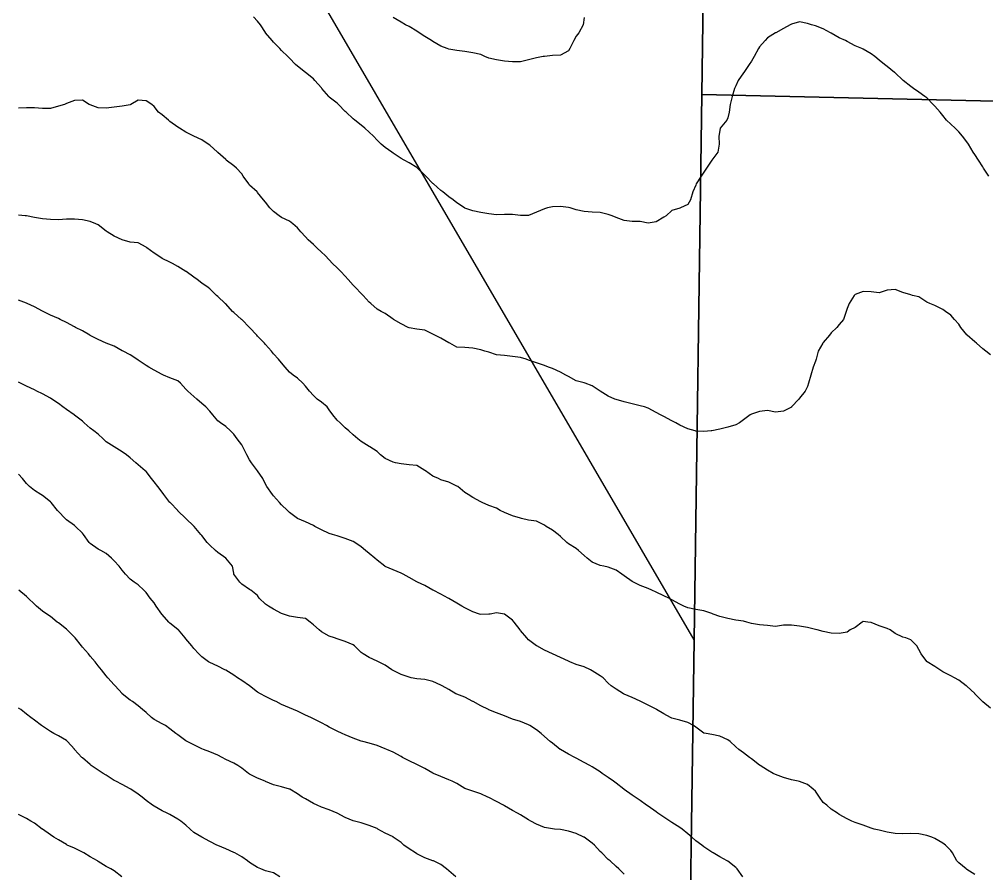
# Model space of a CAD drawing. Extents: x -280806 to 176394, y -263086 to 194114.
# Drawn here: x -176438 to -54713, y -66166 to 41387 of the extents above; entities that cross this region are included whole.
import ezdxf

# ---------------------------------------------------------------- set-up
doc = ezdxf.new("R2010")
doc.units = 0

msp = doc.modelspace()

# ---------------------------------------------------------------- linework, layer by layer
at = {"layer": 'CONTOURS'}
for points in [[(-54435.756, 21661.5569, 493776), (-55100.0676, 22664.1965, 493776), (-55214.0628, 22831.3183, 493776), (-55758.2222, 23666.8361, 493776), (-56216.6719, 24369.1867, 493776), (-56405.2517, 24669.4757, 493776), (-57014.4859, 25672.0848, 493776), (-57219.3115, 25946.5877, 493776), (-57735.7646, 26674.7244, 493776), (-58221.9511, 27239.6102, 493776), (-58657.8761, 27677.364, 493776), (-59224.5602, 28193.7562, 493776), (-59759.9719, 28680.0036, 493776), (-60227.1998, 29277.2592, 493776), (-60542.2411, 29682.6127, 493776), (-61229.8394, 30459.0907, 493776), (-61444.1748, 30685.2523, 493776), (-62232.479, 31490.1682, 493776), (-62492.9306, 31687.8919, 493776), (-63235.0882, 32202.7296, 493776), (-63918.7241, 32690.501, 493776), (-64237.7278, 32917.4856, 493776), (-65224.3349, 33693.1406, 493776), (-65240.3674, 33709.0817, 493776), (-66243.007, 34645.7016, 493776), (-66304.1194, 34695.7802, 493776), (-67245.6161, 35442.2964, 493776), (-67581.1399, 35698.4198, 493776), (-68248.2557, 36250.2298, 493776), (-68786.3496, 36701.029, 493776), (-69250.8953, 37059.047, 493776), (-70253.5349, 37621.7688, 493776), (-70437.0245, 37703.6686, 493776), (-71256.144, 38061.1075, 493776), (-72258.7836, 38586.9485, 493776), (-72470.772, 38706.3082, 493776), (-73261.4232, 39077.2193, 493776), (-74264.0628, 39637.1978, 493776), (-74371.5962, 39708.9478, 493776), (-75266.6719, 40198.0298, 493776), (-76269.3115, 40574.8541, 493776), (-76765.1906, 40711.5569, 493776), (-77271.9511, 40857.2208, 493776), (-78274.5602, 41076.7378, 493776), (-79277.1998, 40789.86, 493776), (-79429.1731, 40711.5569, 493776), (-80279.8394, 40231.1311, 493776), (-81240.2033, 39708.9478, 493776), (-81282.479, 39687.0631, 493776), (-82285.0882, 39050.5798, 493776), (-82601.8058, 38706.3082, 493776), (-83287.7278, 37924.801, 493776), (-83415.1037, 37703.6686, 493776), (-83980.9039, 36701.029, 493776), (-84290.3674, 36137.5757, 493776), (-84592.3327, 35698.4198, 493776), (-85252.7124, 34695.7802, 493776), (-85293.007, 34632.961, 493776), (-85999.8382, 33693.1406, 493776), (-86295.6161, 33021.3614, 493776), (-86453.533, 32690.501, 493776), (-86752.877, 31687.8919, 493776), (-86978.5814, 30685.2523, 493776), (-87118.4542, 29682.6127, 493776), (-87298.2557, 28976.7569, 493776), (-87392.0122, 28680.0036, 493776), (-88243.1357, 27677.364, 493776), (-88300.8953, 27374.088, 493776), (-88420.7731, 26674.7244, 493776), (-88365.4519, 25672.0848, 493776), (-88549.2158, 24669.4757, 493776), (-89283.9972, 23666.8361, 493776), (-89303.5349, 23649.8282, 493776), (-89968.9438, 22664.1965, 493776), (-90306.144, 22148.4139, 493776), (-90621.1243, 21661.5569, 493776), (-91258.7354, 20658.9478, 493776), (-91308.7836, 20523.9518, 493776), (-91670.5507, 19656.3082, 493776), (-91959.684, 18653.6686, 493776), (-92311.4232, 18078.0842, 493776), (-93240.7279, 17651.029, 493776), (-93314.0628, 17627.1022, 493776), (-94316.6719, 17337.3288, 493776), (-95060.7802, 16648.4198, 493776), (-95319.3115, 16464.3511, 493776), (-96321.9511, 15880.2629, 493776), (-97324.5602, 15730.5451, 493776), (-98327.1998, 15924.977, 493776), (-99329.8394, 15921.167, 493776), (-100332.479, 16076.5236, 493776), (-101335.0882, 16431.6461, 493776), (-101818.379, 16648.4198, 493776), (-102337.7278, 16815.877, 493776), (-103340.3674, 17057.4005, 493776), (-104343.007, 17132.2594, 493776), (-105345.6161, 17214.5858, 493776), (-106348.2557, 17421.8194, 493776), (-107108.4878, 17651.029, 493776), (-107350.8953, 17706.5635, 493776), (-108353.5349, 17836.7741, 493776), (-109356.144, 17802.0269, 493776), (-109955.5637, 17651.029, 493776), (-110358.7836, 17536.4242, 493776), (-111361.4232, 17116.0135, 493776), (-112364.0628, 16687.861, 493776), (-113366.6719, 16710.8429, 493776), (-114369.3115, 16811.3964, 493776), (-115371.9511, 16810.8478, 493776), (-116374.5602, 16771.9858, 493776), (-117377.1998, 16893.8753, 493776), (-118379.8394, 17050.6644, 493776), (-119382.479, 17267.1029, 493776), (-120385.0882, 17619.9089, 493776), (-120441.019, 17651.029, 493776), (-121387.7278, 18300.0701, 493776), (-121825.7863, 18653.6686, 493776), (-122390.3674, 19038.2652, 493776), (-123140.5106, 19656.3082, 493776), (-123393.007, 19853.148, 493776), (-124311.3694, 20658.9478, 493776), (-124395.6161, 20731.5511, 493776), (-125290.1431, 21661.5569, 493776), (-125398.2557, 21786.403, 493776), (-126321.8606, 22664.1965, 493776), (-126400.8953, 22730.8562, 493776), (-127403.5349, 23302.1734, 493776), (-128002.9546, 23666.8361, 493776), (-128406.144, 23881.5372, 493776), (-129408.7836, 24550.6342, 493776), (-129567.2186, 24669.4757, 493776), (-130411.4232, 25234.7578, 493776), (-130926.901, 25672.0848, 493776), (-131414.0628, 26192.8661, 493776), (-131870.6532, 26674.7244, 493776), (-132416.6719, 27183.1613, 493776), (-132966.5311, 27677.364, 493776), (-133419.3115, 28062.1435, 493776), (-134217.6132, 28680.0036, 493776), (-134421.9511, 28865.0477, 493776), (-135311.3575, 29682.6127, 493776), (-135424.5602, 29792.1883, 493776), (-136282.8466, 30685.2523, 493776), (-136427.1998, 30815.0362, 493776), (-137429.8394, 31597.2749, 493776), (-137493.0854, 31687.8919, 493776), (-138358.3822, 32690.501, 493776), (-138432.479, 32783.7089, 493776), (-139265.5889, 33693.1406, 493776), (-139435.0882, 33876.3559, 493776), (-140434.0092, 34695.7802, 493776), (-140437.7278, 34698.493, 493776), (-141440.3674, 35470.8562, 493776), (-141687.8954, 35698.4198, 493776), (-142443.007, 36479.3174, 493776), (-142640.6393, 36701.029, 493776), (-143445.6161, 37480.0368, 493776), (-143650.6246, 37703.6686, 493776), (-144448.2557, 38517.9722, 493776), (-144631.9891, 38706.3082, 493776), (-145445.287, 39708.9478, 493776), (-145450.8953, 39717.726, 493776), (-146079.5148, 40711.5569, 493776), (-146453.5349, 41139.4961, 493776), (-146971.3596, 41714.1965, 493776)], [(-105345.6161, 41600.8414, 490728), (-105494.6023, 40711.5569, 490728), (-106031.2942, 39708.9478, 490728), (-106348.2557, 39249.6751, 490728), (-106663.1446, 38706.3082, 490728), (-107162.6813, 37703.6686, 490728), (-107350.8953, 37407.9821, 490728), (-108353.5349, 36862.0548, 490728), (-109356.144, 36832.0625, 490728), (-110358.7836, 36725.0472, 490728), (-110525.6616, 36701.029, 490728), (-111361.4232, 36537.5342, 490728), (-112364.0628, 36288.7565, 490728), (-113366.6719, 36057.3828, 490728), (-114369.3115, 36057.2304, 490728), (-115371.9511, 36140.5018, 490728), (-116374.5602, 36286.2266, 490728), (-117377.1998, 36501.324, 490728), (-117858.601, 36701.029, 490728), (-118379.8394, 36942.6744, 490728), (-119382.479, 37156.0344, 490728), (-120385.0882, 37317.6698, 490728), (-121387.7278, 37451.0198, 490728), (-122390.3674, 37624.512, 490728), (-122606.2267, 37703.6686, 490728), (-123393.007, 37998.5626, 490728), (-124395.6161, 38580.6696, 490728), (-124589.4384, 38706.3082, 490728), (-125398.2557, 39223.188, 490728), (-126129.8062, 39708.9478, 490728), (-126400.8953, 39883.08, 490728), (-127403.5349, 40501.5802, 490728), (-127825.3476, 40711.5569, 490728), (-128406.144, 41049.3667, 490728), (-129408.7836, 41633.1502, 490728)], [(-54211.4232, -831.7382, 496824), (-54807.673, -396.3314, 496824), (-55214.0628, -95.9815, 496824), (-55983.4085, 606.3082, 496824), (-56216.6719, 804.9463, 496824), (-57151.7374, 1608.9478, 496824), (-57219.3115, 1676.6438, 496824), (-57977.8368, 2611.5569, 496824), (-58221.9511, 3007.5835, 496824), (-58756.7532, 3614.1965, 496824), (-59224.5602, 4149.7301, 496824), (-59905.3615, 4616.8361, 496824), (-60227.1998, 4841.047, 496824), (-61229.8394, 5340.919, 496824), (-61844.3772, 5619.4757, 496824), (-62232.479, 5795.833, 496824), (-63235.0882, 6450.2081, 496824), (-64053.2323, 6622.0848, 496824), (-64237.7278, 6692.8594, 496824), (-65240.3674, 6994.3675, 496824), (-66243.007, 7356.3785, 496824), (-67245.6161, 7298.5579, 496824), (-68248.2557, 6974.6774, 496824), (-69250.8953, 7100.377, 496824), (-70253.5349, 7103.7602, 496824), (-71256.144, 6763.0853, 496824), (-71390.5303, 6622.0848, 496824), (-72010.8898, 5619.4757, 496824), (-72258.7836, 4998.5371, 496824), (-72410.7569, 4616.8361, 496824), (-72742.3183, 3614.1965, 496824), (-73261.4232, 2977.1035, 496824), (-73565.2478, 2611.5569, 496824), (-74264.0628, 1901.0071, 496824), (-74506.7446, 1608.9478, 496824), (-75266.6719, 694.243, 496824), (-75327.8453, 606.3082, 496824), (-75912.7565, -396.3314, 496824), (-76183.3579, -1398.971, 496824), (-76269.3115, -1648.2974, 496824), (-76527.1114, -2401.5802, 496824), (-76858.6423, -3404.2198, 496824), (-77152.4086, -4406.8594, 496824), (-77271.9511, -4853.7266, 496824), (-77559.8347, -5409.499, 496824), (-78274.5602, -6306.1291, 496824), (-78364.3848, -6412.1081, 496824), (-79262.9352, -7414.7477, 496824), (-79277.1998, -7427.9455, 496824), (-80279.8394, -7959.6082, 496824), (-81282.479, -8078.6021, 496824), (-82285.0882, -7862.3465, 496824), (-83287.7278, -8000.939, 496824), (-84290.3674, -8326.0387, 496824), (-84459.257, -8417.3873, 496824), (-85293.007, -9042.6845, 496824), (-85816.8972, -9419.9964, 496824), (-86295.6161, -9678.4973, 496824), (-87298.2557, -9948.1234, 496824), (-88300.8953, -10209.3065, 496824), (-89303.5349, -10415.6866, 496824), (-89393.3594, -10422.636, 496824), (-90306.144, -10486.6135, 496824), (-91308.7836, -10444.2768, 496824), (-91384.9226, -10422.636, 496824), (-92311.4232, -10183.0632, 496824), (-93314.0628, -9690.8417, 496824), (-93820.5185, -9419.9964, 496824), (-94316.6719, -9158.0818, 496824), (-95319.3115, -8632.4542, 496824), (-95737.2838, -8417.3873, 496824), (-96321.9511, -8097.8045, 496824), (-97324.5602, -7560.1373, 496824), (-97780.0838, -7414.7477, 496824), (-98327.1998, -7268.4437, 496824), (-99329.8394, -7026.2801, 496824), (-100332.479, -6780.1541, 496824), (-101335.0882, -6478.0058, 496824), (-101505.6542, -6412.1081, 496824), (-102337.7278, -6055.6445, 496824), (-103337.807, -5409.499, 496824), (-103340.3674, -5407.5787, 496824), (-104343.007, -4747.8696, 496824), (-105220.2518, -4406.8594, 496824), (-105345.6161, -4370.2529, 496824), (-106348.2557, -4138.7573, 496824), (-107350.8953, -3592.2509, 496824), (-107675.4463, -3404.2198, 496824), (-108353.5349, -3040.5934, 496824), (-109356.144, -2570.8051, 496824), (-109831.7539, -2401.5802, 496824), (-110358.7836, -2192.3045, 496824), (-111361.4232, -1843.6133, 496824), (-112364.0628, -1510.3145, 496824), (-112681.0548, -1398.971, 496824), (-113366.6719, -1205.2402, 496824), (-114369.3115, -1043.6657, 496824), (-115371.9511, -953.323, 496824), (-116374.5602, -829.3608, 496824), (-117377.1998, -520.3241, 496824), (-117859.3325, -396.3314, 496824), (-118379.8394, -233.5378, 496824), (-119382.479, -26.1823, 496824), (-120385.0882, 62.2706, 496824), (-121387.7278, 108.7222, 496824), (-122271.3734, 606.3082, 496824), (-122390.3674, 660.9893, 496824), (-123393.007, 1241.6333, 496824), (-124169.2716, 1608.9478, 496824), (-124395.6161, 1757.0196, 496824), (-125398.2557, 2246.8332, 496824), (-126400.8953, 2361.8952, 496824), (-127403.5349, 2557.7597, 496824), (-127500.3394, 2611.5569, 496824), (-128406.144, 3038.2464, 496824), (-129360.4728, 3614.1965, 496824), (-129408.7836, 3649.7057, 496824), (-130411.4232, 4335.1094, 496824), (-130919.3724, 4616.8361, 496824), (-131414.0628, 4879.4822, 496824), (-132203.9825, 5619.4757, 496824), (-132416.6719, 5797.4179, 496824), (-133176.5383, 6622.0848, 496824), (-133419.3115, 6854.7996, 496824), (-134153.971, 7624.7244, 496824), (-134421.9511, 7923.4589, 496824), (-135040.8475, 8627.364, 496824), (-135424.5602, 9070.4213, 496824), (-135965.0011, 9630.0036, 496824), (-136427.1998, 10088.9105, 496824), (-137010.2213, 10632.6127, 496824), (-137429.8394, 11104.1383, 496824), (-137942.3606, 11635.2523, 496824), (-138432.479, 12072.366, 496824), (-139005.7469, 12637.8919, 496824), (-139435.0882, 13035.0768, 496824), (-140084.6474, 13640.501, 496824), (-140437.7278, 14021.4096, 496824), (-141019.6519, 14643.1406, 496824), (-141440.3674, 15151.7909, 496824), (-142017.75, 15645.7802, 496824), (-142443.007, 15958.4136, 496824), (-143445.6161, 16435.4866, 496824), (-143759.0114, 16648.4198, 496824), (-144448.2557, 17181.576, 496824), (-144901.7066, 17651.029, 496824), (-145450.8953, 18356.0618, 496824), (-145707.0492, 18653.6686, 496824), (-146453.5349, 19593.7022, 496824), (-146524.2485, 19656.3082, 496824), (-147456.144, 20499.5374, 496824), (-147574.5588, 20658.9478, 496824), (-148277.9458, 21661.5569, 496824), (-148458.7836, 21956.329, 496824), (-149123.8572, 22664.1965, 496824), (-149461.4232, 22935.438, 496824), (-150393.9588, 23666.8361, 496824), (-150464.0628, 23721.1819, 496824), (-151466.6719, 24633.4788, 496824), (-151507.1189, 24669.4757, 496824), (-152469.3115, 25538.7653, 496824), (-152664.8102, 25672.0848, 496824), (-153471.9511, 26212.2818, 496824), (-154474.5602, 26666.1595, 496824), (-154490.5013, 26674.7244, 496824), (-155477.1998, 27168.9881, 496824), (-156267.7901, 27677.364, 496824), (-156479.8394, 27816.5357, 496824), (-157482.479, 28539.948, 496824), (-157654.3253, 28680.0036, 496824), (-158485.0882, 29345.8697, 496824), (-158939.4535, 29682.6127, 496824), (-159487.7278, 30399.6547, 496824), (-159760.6152, 30685.2523, 496824), (-160490.3674, 31132.0586, 496824), (-161493.007, 31193.4758, 496824), (-162388.4789, 30685.2523, 496824), (-162495.6161, 30631.0894, 496824), (-163498.2557, 30456.8657, 496824), (-164500.8953, 30340.2187, 496824), (-165503.5349, 30223.907, 496824), (-166506.144, 30237.1658, 496824), (-167508.7836, 30640.7515, 496824), (-167639.1161, 30685.2523, 496824), (-168511.4232, 31225.6322, 496824), (-169514.0628, 31153.3032, 496824), (-170516.6719, 30776.2961, 496824), (-170738.6273, 30685.2523, 496824), (-171519.3115, 30439.0044, 496824), (-172521.9511, 30166.879, 496824), (-173524.5602, 30143.7446, 496824), (-174527.1998, 30236.099, 496824), (-175529.8394, 30264.4759, 496824), (-176532.479, 30202.2053, 496824)], [(-54211.4232, -45349.2718, 499872), (-55214.0628, -44535.3034, 499872), (-55236.3742, -44512.1081, 499872), (-56212.6486, -43509.499, 499872), (-56216.6719, -43505.4146, 499872), (-57219.3115, -42575.287, 499872), (-57305.9966, -42506.8594, 499872), (-58221.9511, -41798.5651, 499872), (-58748.4017, -41504.2198, 499872), (-59224.5602, -41252.3635, 499872), (-60227.1998, -40767.4877, 499872), (-60591.8016, -40501.5802, 499872), (-61229.8394, -40104.7306, 499872), (-62191.0872, -39498.971, 499872), (-62232.479, -39452.0318, 499872), (-62935.4393, -38496.3314, 499872), (-63235.0882, -37934.8289, 499872), (-63518.796, -37493.6918, 499872), (-64237.7278, -36740.0738, 499872), (-64880.9777, -36491.0522, 499872), (-65240.3674, -36384.9818, 499872), (-66243.007, -35938.907, 499872), (-66850.7782, -35488.4431, 499872), (-67245.6161, -35309.4341, 499872), (-68248.2557, -34946.6916, 499872), (-69250.8953, -34556.9438, 499872), (-69653.9933, -34485.8035, 499872), (-70253.5349, -34434.4447, 499872), (-70385.6352, -34485.8035, 499872), (-71256.144, -35170.2319, 499872), (-71874.827, -35488.4431, 499872), (-72258.7836, -35777.7898, 499872), (-73261.4232, -35928.361, 499872), (-74264.0628, -35883.4639, 499872), (-75266.6719, -35698.7856, 499872), (-76030.1959, -35488.4431, 499872), (-76269.3115, -35443.9118, 499872), (-77271.9511, -35188.1846, 499872), (-78274.5602, -35008.0478, 499872), (-79277.1998, -34891.7057, 499872), (-80279.8394, -34873.2348, 499872), (-81282.479, -35031.5784, 499872), (-82285.0882, -34929.2266, 499872), (-83287.7278, -34845.9247, 499872), (-84290.3674, -34661.6122, 499872), (-84903.1373, -34485.8035, 499872), (-85293.007, -34386.073, 499872), (-86295.6161, -34263.8786, 499872), (-87298.2557, -34061.9486, 499872), (-88300.8953, -33777.2045, 499872), (-89108.7067, -33483.1639, 499872), (-89303.5349, -33410.6215, 499872), (-90306.144, -33056.7487, 499872), (-91308.7836, -32908.7683, 499872), (-92311.4232, -32694.0672, 499872), (-92824.8588, -32480.5243, 499872), (-93314.0628, -32234.0326, 499872), (-94316.6719, -31685.1792, 499872), (-94720.9586, -31477.9152, 499872), (-95319.3115, -31202.3455, 499872), (-96321.9511, -30734.0813, 499872), (-96862.0262, -30475.2756, 499872), (-97324.5602, -30267.8897, 499872), (-98327.1998, -29895.546, 499872), (-99162.809, -29472.636, 499872), (-99329.8394, -29377.8432, 499872), (-100332.479, -28680.3389, 499872), (-100622.2219, -28469.9964, 499872), (-101335.0882, -27972.1361, 499872), (-102337.7278, -27596.2567, 499872), (-102884.6609, -27467.3873, 499872), (-103340.3674, -27352.3253, 499872), (-104343.007, -26945.6611, 499872), (-104966.1096, -26464.7477, 499872), (-105345.6161, -26123.585, 499872), (-106082.5615, -25462.1081, 499872), (-106348.2557, -25237.9886, 499872), (-107350.8953, -24627.5047, 499872), (-107545.632, -24459.499, 499872), (-108353.5349, -23740.5367, 499872), (-108650.0443, -23456.8594, 499872), (-109356.144, -22923.7032, 499872), (-110138.0474, -22454.2198, 499872), (-110358.7836, -22309.1045, 499872), (-111361.4232, -21804.8434, 499872), (-112364.0628, -21661.6483, 499872), (-113256.7001, -21451.5802, 499872), (-113366.6719, -21424.9406, 499872), (-114369.3115, -21102.3708, 499872), (-115371.9511, -20707.289, 499872), (-115919.4329, -20448.971, 499872), (-116374.5602, -20158.3442, 499872), (-117377.1998, -19803.7399, 499872), (-118211.5289, -19446.3314, 499872), (-118379.8394, -19363.883, 499872), (-119382.479, -18796.0711, 499872), (-119962.5439, -18443.6918, 499872), (-120385.0882, -18193.1767, 499872), (-121259.4374, -17441.0522, 499872), (-121387.7278, -17366.4677, 499872), (-122390.3674, -16890.1567, 499872), (-123393.007, -16572.5856, 499872), (-123684.3653, -16438.4431, 499872), (-124395.6161, -16105.5101, 499872), (-125333.9124, -15435.8035, 499872), (-125398.2557, -15394.2288, 499872), (-126400.8953, -14772.193, 499872), (-127403.5349, -14686.4222, 499872), (-128406.144, -14583.5218, 499872), (-129123.3689, -14433.1639, 499872), (-129408.7836, -14369.3693, 499872), (-130411.4232, -13909.0908, 499872), (-130976.431, -13430.5243, 499872), (-131414.0628, -13034.5891, 499872), (-132328.0361, -12427.9152, 499872), (-132416.6719, -12386.8586, 499872), (-133419.3115, -11760.2508, 499872), (-133855.6327, -11425.2756, 499872), (-134421.9511, -10926.7752, 499872), (-134979.3389, -10422.636, 499872), (-135424.5602, -10019.9647, 499872), (-136058.2394, -9419.9964, 499872), (-136427.1998, -9064.9654, 499872), (-136998.5779, -8417.3873, 499872), (-137429.8394, -7780.1724, 499872), (-137720.4967, -7414.7477, 499872), (-138432.479, -6821.2411, 499872), (-138960.0269, -6412.1081, 499872), (-139435.0882, -5951.0371, 499872), (-139916.093, -5409.499, 499872), (-140437.7278, -4775.6674, 499872), (-140751.2755, -4406.8594, 499872), (-141440.3674, -3786.5609, 499872), (-141983.2466, -3404.2198, 499872), (-142443.007, -3019.8365, 499872), (-143002.2235, -2401.5802, 499872), (-143445.6161, -1859.7677, 499872), (-143838.0461, -1398.971, 499872), (-144448.2557, -714.1464, 499872), (-144708.0672, -396.3314, 499872), (-145450.8953, 432.7246, 499872), (-145583.209, 606.3082, 499872), (-146453.5349, 1490.6549, 499872), (-146561.9218, 1608.9478, 499872), (-147456.144, 2602.23, 499872), (-147466.2329, 2611.5569, 499872), (-148458.7836, 3584.3261, 499872), (-148497.7675, 3614.1965, 499872), (-149461.4232, 4489.1554, 499872), (-149602.0274, 4616.8361, 499872), (-150464.0628, 5554.4923, 499872), (-150524.7485, 5619.4757, 499872), (-151466.6719, 6489.7102, 499872), (-151608.0077, 6622.0848, 499872), (-152469.3115, 7448.2452, 499872), (-152690.9926, 7624.7244, 499872), (-153471.9511, 8176.9001, 499872), (-154063.385, 8627.364, 499872), (-154474.5602, 8933.0784, 499872), (-155457.967, 9630.0036, 499872), (-155477.1998, 9642.2566, 499872), (-156479.8394, 10291.572, 499872), (-157159.7263, 10632.6127, 499872), (-157482.479, 10798.4849, 499872), (-158485.0882, 11281.1662, 499872), (-159021.5971, 11635.2523, 499872), (-159487.7278, 11956.7858, 499872), (-160386.2172, 12637.8919, 499872), (-160490.3674, 12712.5679, 499872), (-161493.007, 13245.6022, 499872), (-162495.6161, 13341.6446, 499872), (-163498.2557, 13636.1119, 499872), (-163508.4665, 13640.501, 499872), (-164500.8953, 14080.2665, 499872), (-165385.5163, 14643.1406, 499872), (-165503.5349, 14728.2103, 499872), (-166506.144, 15535.717, 499872), (-166795.704, 15645.7802, 499872), (-167508.7836, 15940.7352, 499872), (-168511.4232, 16145.4998, 499872), (-169514.0628, 16233.587, 499872), (-170516.6719, 16236.2388, 499872), (-171519.3115, 16161.9895, 499872), (-172521.9511, 16198.7179, 499872), (-173524.5602, 16263.0307, 499872), (-174527.1998, 16444.8439, 499872), (-175529.8394, 16632.2045, 499872), (-175690.8043, 16648.4198, 499872), (-176532.479, 16720.627, 499872)], [(-56216.6719, -66271.6886, 502920), (-57219.3115, -65634.5347, 502920), (-57311.3002, -65567.3873, 502920), (-58221.9511, -64797.371, 502920), (-58450.4902, -64564.7477, 502920), (-59000.7761, -63562.1081, 502920), (-59224.5602, -63242.8606, 502920), (-59885.3362, -62559.499, 502920), (-60227.1998, -62321.4197, 502920), (-61229.8394, -61738.1849, 502920), (-61622.2999, -61556.8594, 502920), (-62232.479, -61341.3962, 502920), (-63235.0882, -61162.2348, 502920), (-64237.7278, -61118.4655, 502920), (-65240.3674, -61140.1673, 502920), (-66243.007, -61105.0543, 502920), (-67245.6161, -60942.5654, 502920), (-68248.2557, -60705.7663, 502920), (-68856.2402, -60554.2198, 502920), (-69250.8953, -60419.742, 502920), (-70253.5349, -60074.7998, 502920), (-71256.144, -59729.4919, 502920), (-71692.5566, -59551.5802, 502920), (-72258.7836, -59252.2056, 502920), (-73261.4232, -58711.5209, 502920), (-73499.472, -58548.971, 502920), (-74264.0628, -58027.9459, 502920), (-74822.7002, -57546.3314, 502920), (-75266.6719, -57193.2816, 502920), (-75731.8577, -56543.6918, 502920), (-76269.3115, -55771.2067, 502920), (-76529.0926, -55541.0522, 502920), (-77271.9511, -54920.6318, 502920), (-78274.5602, -54570.9653, 502920), (-78430.1911, -54538.4431, 502920), (-79277.1998, -54368.4257, 502920), (-80279.8394, -54051.9518, 502920), (-81282.479, -53694.0557, 502920), (-81581.8841, -53535.8035, 502920), (-82285.0882, -53147.8846, 502920), (-83226.1582, -52533.1639, 502920), (-83287.7278, -52486.3771, 502920), (-84290.3674, -51715.0807, 502920), (-84572.6426, -51530.5243, 502920), (-85293.007, -50956.9822, 502920), (-85916.4144, -50527.9152, 502920), (-86295.6161, -50200.5295, 502920), (-86975.6554, -49525.2756, 502920), (-87298.2557, -49299.3578, 502920), (-88300.8953, -48842.9198, 502920), (-89303.5349, -48638.6429, 502920), (-90001.7707, -48522.636, 502920), (-90306.144, -48479.8726, 502920), (-91308.7836, -47707.296, 502920), (-91592.8877, -47519.9964, 502920), (-92311.4232, -47154.907, 502920), (-93314.0628, -46858.3975, 502920), (-94316.6719, -46593.5568, 502920), (-94490.1031, -46517.3873, 502920), (-95319.3115, -46059.2119, 502920), (-96246.2998, -45514.7477, 502920), (-96321.9511, -45473.1425, 502920), (-97324.5602, -44945.869, 502920), (-98210.9491, -44512.1081, 502920), (-98327.1998, -44458.5547, 502920), (-99329.8394, -44004.2198, 502920), (-100332.479, -43553.9693, 502920), (-100412.2452, -43509.499, 502920), (-101335.0882, -42950.9834, 502920), (-101973.9185, -42506.8594, 502920), (-102337.7278, -42197.8531, 502920), (-102967.597, -41504.2198, 502920), (-103340.3674, -41250.6871, 502920), (-104343.007, -40617.3432, 502920), (-104571.9118, -40501.5802, 502920), (-105345.6161, -40125.7618, 502920), (-106348.2557, -39850.2226, 502920), (-107166.3998, -39498.971, 502920), (-107350.8953, -39416.1569, 502920), (-108353.5349, -38967.0036, 502920), (-109356.144, -38501.0558, 502920), (-109365.7147, -38496.3314, 502920), (-110358.7836, -38015.2046, 502920), (-111317.2577, -37493.6918, 502920), (-111361.4232, -37469.3688, 502920), (-112364.0628, -36731.9966, 502920), (-112562.2438, -36491.0522, 502920), (-113366.6719, -35570.6172, 502920), (-113425.3154, -35488.4431, 502920), (-114162.9619, -34485.8035, 502920), (-114369.3115, -34261.2269, 502920), (-115367.3182, -33483.1639, 502920), (-115371.9511, -33480.0245, 502920), (-116374.5602, -33332.227, 502920), (-117197.6726, -33483.1639, 502920), (-117377.1998, -33515.8385, 502920), (-118379.8394, -33521.5078, 502920), (-118536.3238, -33483.1639, 502920), (-119382.479, -33223.6267, 502920), (-120385.0882, -32695.3169, 502920), (-120752.7379, -32480.5243, 502920), (-121387.7278, -32102.359, 502920), (-122390.3674, -31539.5762, 502920), (-122484.0934, -31477.9152, 502920), (-123393.007, -30982.4018, 502920), (-124367.9098, -30475.2756, 502920), (-124395.6161, -30460.1575, 502920), (-125398.2557, -29905.1167, 502920), (-126340.4839, -29472.636, 502920), (-126400.8953, -29434.2312, 502920), (-127403.5349, -28884.2806, 502920), (-128146.0582, -28469.9964, 502920), (-128406.144, -28330.2456, 502920), (-129408.7836, -27895.6008, 502920), (-130411.4232, -27481.7738, 502920), (-130435.0452, -27467.3873, 502920), (-131414.0628, -26697.5844, 502920), (-131686.3711, -26464.7477, 502920), (-132416.6719, -25850.2099, 502920), (-132875.0911, -25462.1081, 502920), (-133419.3115, -25001.3114, 502920), (-134204.964, -24459.499, 502920), (-134421.9511, -24337.0303, 502920), (-135424.5602, -23989.4974, 502920), (-136427.1998, -23655.0708, 502920), (-137045.3952, -23456.8594, 502920), (-137429.8394, -23331.0379, 502920), (-138432.479, -22868.443, 502920), (-139239.2237, -22454.2198, 502920), (-139435.0882, -22330.8672, 502920), (-140437.7278, -21869.6438, 502920), (-141440.3674, -21458.9563, 502920), (-141450.0295, -21451.5802, 502920), (-142443.007, -20698.6937, 502920), (-142707.9696, -20448.971, 502920), (-143445.6161, -19717.2682, 502920), (-143695.7045, -19446.3314, 502920), (-144448.2557, -18610.7222, 502920), (-144593.4014, -18443.6918, 502920), (-145297.6114, -17441.0522, 502920), (-145450.8953, -17132.6251, 502920), (-145812.8453, -16438.4431, 502920), (-146453.5349, -15438.6991, 502920), (-146455.3027, -15435.8035, 502920), (-147213.7366, -14433.1639, 502920), (-147456.144, -14060.4545, 502920), (-147790.8754, -13430.5243, 502920), (-148311.931, -12427.9152, 502920), (-148458.7836, -12186.6965, 502920), (-149019.4022, -11425.2756, 502920), (-149461.4232, -10829.7269, 502920), (-149871.1658, -10422.636, 502920), (-150464.0628, -9890.821, 502920), (-151145.2603, -9419.9964, 502920), (-151466.6719, -9175.8821, 502920), (-152104.405, -8417.3873, 502920), (-152469.3115, -7935.8947, 502920), (-152956.9306, -7414.7477, 502920), (-153471.9511, -6960.1994, 502920), (-154117.1213, -6412.1081, 502920), (-154474.5602, -6111.3619, 502920), (-155234.9448, -5409.499, 502920), (-155477.1998, -5152.1868, 502920), (-156171.2599, -4406.8594, 502920), (-156479.8394, -4139.2754, 502920), (-157482.479, -3736.2384, 502920), (-158284.3774, -3404.2198, 502920), (-158485.0882, -3320.4302, 502920), (-159487.7278, -2782.3363, 502920), (-160131.313, -2401.5802, 502920), (-160490.3674, -2193.5542, 502920), (-161493.007, -1510.6193, 502920), (-161670.7968, -1398.971, 502920), (-162495.6161, -834.329, 502920), (-163383.407, -396.3314, 502920), (-163498.2557, -324.9473, 502920), (-164500.8953, 237.0125, 502920), (-165503.5349, 605.9119, 502920), (-165504.4798, 606.3082, 502920), (-166506.144, 1078.291, 502920), (-167508.7836, 1586.2097, 502920), (-167548.2247, 1608.9478, 502920), (-168511.4232, 2156.6734, 502920), (-169357.7918, 2611.5569, 502920), (-169514.0628, 2694.9502, 502920), (-170516.6719, 3212.5006, 502920), (-171316.1014, 3614.1965, 502920), (-171519.3115, 3713.8356, 502920), (-172521.9511, 4125.8033, 502920), (-173431.2305, 4616.8361, 502920), (-173524.5602, 4666.0613, 502920), (-174527.1998, 5172.7303, 502920), (-175447.0862, 5619.4757, 502920), (-175529.8394, 5653.2475, 502920), (-176532.479, 6028.2734, 502920)], [(-85385.3614, -66569.9964, 505968), (-86116.3937, -65567.3873, 505968), (-86295.6161, -65387.1895, 505968), (-87298.2557, -64601.9942, 505968), (-87375.1262, -64564.7477, 505968), (-88300.8953, -64051.9522, 505968), (-89115.138, -63562.1081, 505968), (-89303.5349, -63453.5993, 505968), (-90306.144, -62803.339, 505968), (-90547.9418, -62559.499, 505968), (-91308.7836, -62035.6392, 505968), (-91821.2134, -61556.8594, 505968), (-92311.4232, -61146.0194, 505968), (-93024.4723, -60554.2198, 505968), (-93314.0628, -60360.9461, 505968), (-94316.6719, -59721.4757, 505968), (-94579.5314, -59551.5802, 505968), (-95319.3115, -59051.129, 505968), (-96103.7753, -58548.971, 505968), (-96321.9511, -58392.1819, 505968), (-97324.5602, -57674.8351, 505968), (-97515.365, -57546.3314, 505968), (-98327.1998, -56949.7769, 505968), (-98924.2726, -56543.6918, 505968), (-99329.8394, -56283.4841, 505968), (-100332.479, -55578.5122, 505968), (-100377.8638, -55541.0522, 505968), (-101335.0882, -54785.7883, 505968), (-101670.5206, -54538.4431, 505968), (-102337.7278, -54045.7949, 505968), (-103093.1746, -53535.8035, 505968), (-103340.3674, -53367.371, 505968), (-104343.007, -52708.7897, 505968), (-104659.176, -52533.1639, 505968), (-105345.6161, -52180.4189, 505968), (-106348.2557, -51635.3755, 505968), (-106550.0333, -51530.5243, 505968), (-107350.8953, -51139.8622, 505968), (-108353.5349, -50544.6792, 505968), (-108375.1452, -50527.9152, 505968), (-109356.144, -49758.1123, 505968), (-109624.307, -49525.2756, 505968), (-110358.7836, -48899.765, 505968), (-110788.6735, -48522.636, 505968), (-111361.4232, -48048.2148, 505968), (-112182.7068, -47519.9964, 505968), (-112364.0628, -47426.3009, 505968), (-113366.6719, -47029.9999, 505968), (-114369.3115, -46696.2134, 505968), (-114896.0059, -46517.3873, 505968), (-115371.9511, -46315.0915, 505968), (-116374.5602, -45919.6135, 505968), (-117377.1998, -45524.7756, 505968), (-117398.2615, -45514.7477, 505968), (-118379.8394, -45043.9231, 505968), (-119341.8797, -44512.1081, 505968), (-119382.479, -44489.5529, 505968), (-120385.0882, -43948.35, 505968), (-121387.7278, -43582.2547, 505968), (-121524.9792, -43509.499, 505968), (-122390.3674, -42995.3014, 505968), (-123224.4526, -42506.8594, 505968), (-123393.007, -42423.588, 505968), (-124395.6161, -41975.1662, 505968), (-125398.2557, -41740.3483, 505968), (-126400.8953, -41643.9401, 505968), (-127132.6286, -41504.2198, 505968), (-127403.5349, -41434.0853, 505968), (-128406.144, -41076.5244, 505968), (-129408.7836, -40606.5533, 505968), (-129575.1739, -40501.5802, 505968), (-130411.4232, -39923.4965, 505968), (-131247.642, -39498.971, 505968), (-131414.0628, -39412.4078, 505968), (-132416.6719, -38968.3752, 505968), (-133190.041, -38496.3314, 505968), (-133419.3115, -38315.0059, 505968), (-134246.112, -37493.6918, 505968), (-134421.9511, -37356.0746, 505968), (-135424.5602, -36937.2794, 505968), (-136427.1998, -36613.1246, 505968), (-136762.8761, -36491.0522, 505968), (-137429.8394, -36246.2369, 505968), (-138432.479, -35719.2377, 505968), (-138726.7634, -35488.4431, 505968), (-139435.0882, -34860.0065, 505968), (-139857.3886, -34485.8035, 505968), (-140437.7278, -34032.505, 505968), (-141440.3674, -33930.8846, 505968), (-142443.007, -33753.0338, 505968), (-143203.1782, -33483.1639, 505968), (-143445.6161, -33395.1682, 505968), (-144448.2557, -32862.7435, 505968), (-145092.7553, -32480.5243, 505968), (-145450.8953, -32220.7128, 505968), (-146264.5284, -31477.9152, 505968), (-146453.5349, -31148.5178, 505968), (-147324.9581, -30475.2756, 505968), (-147456.144, -30382.4335, 505968), (-148458.7836, -29713.6718, 505968), (-148671.8998, -29472.636, 505968), (-149429.7545, -28469.9964, 505968), (-149461.4232, -28339.6639, 505968), (-149595.5352, -27467.3873, 505968), (-150458.7898, -26464.7477, 505968), (-150464.0628, -26461.212, 505968), (-151466.6719, -25727.4365, 505968), (-151774.2151, -25462.1081, 505968), (-152469.3115, -24805.1726, 505968), (-152797.9774, -24459.499, 505968), (-153471.9511, -23599.4143, 505968), (-153593.1396, -23456.8594, 505968), (-154448.0426, -22454.2198, 505968), (-154474.5602, -22427.0316, 505968), (-155477.1998, -21465.0523, 505968), (-155491.8912, -21451.5802, 505968), (-156479.8394, -20472.4406, 505968), (-156503.0652, -20448.971, 505968), (-157476.4135, -19446.3314, 505968), (-157482.479, -19439.7478, 505968), (-158252.6172, -18443.6918, 505968), (-158485.0882, -18138.8614, 505968), (-159007.7287, -17441.0522, 505968), (-159487.7278, -16817.6143, 505968), (-159795.8806, -16438.4431, 505968), (-160490.3674, -15528.3103, 505968), (-160586.0746, -15435.8035, 505968), (-161493.007, -14689.1045, 505968), (-161787.8095, -14433.1639, 505968), (-162495.6161, -13828.5931, 505968), (-162953.5476, -13430.5243, 505968), (-163498.2557, -13044.2513, 505968), (-164500.8953, -12442.2713, 505968), (-164525.005, -12427.9152, 505968), (-165503.5349, -11800.5454, 505968), (-165910.7782, -11425.2756, 505968), (-166506.144, -10853.8061, 505968), (-167061.2153, -10422.636, 505968), (-167508.7836, -10069.3728, 505968), (-168282.5794, -9419.9964, 505968), (-168511.4232, -9206.0878, 505968), (-169514.0628, -8428.9087, 505968), (-169532.2289, -8417.3873, 505968), (-170516.6719, -7751.765, 505968), (-170948.4821, -7414.7477, 505968), (-171519.3115, -6988.3325, 505968), (-172349.8915, -6412.1081, 505968), (-172521.9511, -6307.4093, 505968), (-173524.5602, -5765.1396, 505968), (-174248.9479, -5409.499, 505968), (-174527.1998, -5267.8279, 505968), (-175529.8394, -4783.5312, 505968), (-176309.6398, -4406.8594, 505968), (-176532.479, -4304.8733, 505968)], [(-100332.479, -66219.1106, 509016), (-100986.0007, -65567.3873, 509016), (-101335.0882, -65262.1301, 509016), (-102103.8852, -64564.7477, 509016), (-102337.7278, -64364.4636, 509016), (-103144.1066, -63562.1081, 509016), (-103340.3674, -63360.1171, 509016), (-104070.089, -62559.499, 509016), (-104343.007, -62317.122, 509016), (-105345.6161, -61580.0546, 509016), (-105386.0021, -61556.8594, 509016), (-106348.2557, -61103.7437, 509016), (-107350.8953, -60802.8451, 509016), (-108353.5349, -60620.087, 509016), (-109086.1826, -60554.2198, 509016), (-109356.144, -60527.4888, 509016), (-110358.7836, -60368.5966, 509016), (-111361.4232, -59938.859, 509016), (-112066.0598, -59551.5802, 509016), (-112364.0628, -59381.136, 509016), (-113366.6719, -58779.8266, 509016), (-113770.7148, -58548.971, 509016), (-114369.3115, -58194.9154, 509016), (-115371.9511, -57639.966, 509016), (-115529.4718, -57546.3314, 509016), (-116374.5602, -57078.7682, 509016), (-117377.1998, -56585.1446, 509016), (-117479.5822, -56543.6918, 509016), (-118379.8394, -56127.0912, 509016), (-119382.479, -55796.0479, 509016), (-120108.726, -55541.0522, 509016), (-120385.0882, -55435.7438, 509016), (-121387.7278, -54830.7768, 509016), (-121978.0339, -54538.4431, 509016), (-122390.3674, -54347.8212, 509016), (-123393.007, -53931.2206, 509016), (-124320.239, -53535.8035, 509016), (-124395.6161, -53503.129, 509016), (-125398.2557, -52921.3572, 509016), (-126180.281, -52533.1639, 509016), (-126400.8953, -52424.0455, 509016), (-127403.5349, -51953.6172, 509016), (-128206.2562, -51530.5243, 509016), (-128406.144, -51419.059, 509016), (-129408.7836, -50876.7893, 509016), (-130187.1514, -50527.9152, 509016), (-130411.4232, -50433.1834, 509016), (-131414.0628, -50023.1054, 509016), (-132416.6719, -49730.3146, 509016), (-133215.2479, -49525.2756, 509016), (-133419.3115, -49473.8863, 509016), (-134421.9511, -49125.7438, 509016), (-135424.5602, -48687.3194, 509016), (-135798.2755, -48522.636, 509016), (-136427.1998, -48220.183, 509016), (-137429.8394, -47706.9607, 509016), (-137802.6098, -47519.9964, 509016), (-138432.479, -47161.9783, 509016), (-139435.0882, -46656.7418, 509016), (-139737.2059, -46517.3873, 509016), (-140437.7278, -46195.3966, 509016), (-141440.3674, -45717.1654, 509016), (-141934.5396, -45514.7477, 509016), (-142443.007, -45309.7087, 509016), (-143445.6161, -44853.0878, 509016), (-144124.8019, -44512.1081, 509016), (-144448.2557, -44352.5758, 509016), (-145450.8953, -43841.731, 509016), (-146093.5356, -43509.499, 509016), (-146453.5349, -43297.4801, 509016), (-147456.144, -42526.4885, 509016), (-147481.0462, -42506.8594, 509016), (-148458.7836, -41864.9201, 509016), (-148997.1823, -41504.2198, 509016), (-149461.4232, -41181.8328, 509016), (-150464.0628, -40567.9961, 509016), (-150582.0814, -40501.5802, 509016), (-151466.6719, -40064.2531, 509016), (-152469.3115, -39595.806, 509016), (-152618.8464, -39498.971, 509016), (-153471.9511, -38851.2406, 509016), (-153855.7248, -38496.3314, 509016), (-154474.5602, -37821.4433, 509016), (-154751.532, -37493.6918, 509016), (-155477.1998, -36583.4371, 509016), (-155557.9718, -36491.0522, 509016), (-156424.1525, -35488.4431, 509016), (-156479.8394, -35430.6835, 509016), (-157482.479, -34619.885, 509016), (-157630.4594, -34485.8035, 509016), (-158485.0882, -33534.9494, 509016), (-158521.9385, -33483.1639, 509016), (-159202.3435, -32480.5243, 509016), (-159487.7278, -32086.9361, 509016), (-159982.3572, -31477.9152, 509016), (-160490.3674, -30760.1112, 509016), (-160772.6426, -30475.2756, 509016), (-161493.007, -29822.6378, 509016), (-161999.7979, -29472.636, 509016), (-162495.6161, -29093.2819, 509016), (-163085.587, -28469.9964, 509016), (-163498.2557, -27970.9169, 509016), (-163895.3491, -27467.3873, 509016), (-164500.8953, -26766.2254, 509016), (-164823.587, -26464.7477, 509016), (-165503.5349, -25854.9038, 509016), (-166196.2843, -25462.1081, 509016), (-166506.144, -25304.9837, 509016), (-167508.7836, -24597.4514, 509016), (-167647.4066, -24459.499, 509016), (-168375.2081, -23456.8594, 509016), (-168511.4232, -23302.6306, 509016), (-169383.6084, -22454.2198, 509016), (-169514.0628, -22344.5527, 509016), (-170516.6719, -21609.4666, 509016), (-170673.7658, -21451.5802, 509016), (-171519.3115, -20587.8074, 509016), (-171641.7192, -20448.971, 509016), (-172447.519, -19446.3314, 509016), (-172521.9511, -19369.6133, 509016), (-173524.5602, -18571.7688, 509016), (-173723.4727, -18443.6918, 509016), (-174527.1998, -17930.0734, 509016), (-175150.0891, -17441.0522, 509016), (-175529.8394, -17046.9763, 509016), (-176061.8678, -16438.4431, 509016), (-176532.479, -15876.7882, 509016)], [(-121526.3203, -66569.9964, 512064), (-122390.3674, -65812.0502, 512064), (-122670.0214, -65567.3873, 512064), (-123393.007, -65014.6934, 512064), (-124314.0821, -64564.7477, 512064), (-124395.6161, -64530.2138, 512064), (-125398.2557, -64176.9811, 512064), (-126400.8953, -63672.5981, 512064), (-126571.0956, -63562.1081, 512064), (-127403.5349, -63033.0362, 512064), (-128046.3581, -62559.499, 512064), (-128406.144, -62259.8806, 512064), (-129387.8438, -61556.8594, 512064), (-129408.7836, -61546.1914, 512064), (-130411.4232, -61071.3434, 512064), (-131309.4859, -60554.2198, 512064), (-131414.0628, -60501.276, 512064), (-132416.6719, -60088.6987, 512064), (-133419.3115, -59770.6399, 512064), (-134245.5024, -59551.5802, 512064), (-134421.9511, -59502.4159, 512064), (-135424.5602, -59111.0527, 512064), (-136427.1998, -58556.0729, 512064), (-136441.373, -58548.971, 512064), (-137429.8394, -58141.1791, 512064), (-138432.479, -57778.2842, 512064), (-138980.6314, -57546.3314, 512064), (-139435.0882, -57340.561, 512064), (-140437.7278, -56763.3307, 512064), (-140837.0158, -56543.6918, 512064), (-141440.3674, -56098.3181, 512064), (-142388.2344, -55541.0522, 512064), (-142443.007, -55515.2052, 512064), (-143445.6161, -55228.6932, 512064), (-144448.2557, -54964.4621, 512064), (-145450.8953, -54562.2175, 512064), (-145512.5258, -54538.4431, 512064), (-146453.5349, -54149.4574, 512064), (-147456.144, -53633.2481, 512064), (-147599.5219, -53535.8035, 512064), (-148458.7836, -52874.9971, 512064), (-148956.6134, -52533.1639, 512064), (-149461.4232, -52272.4075, 512064), (-150464.0628, -51788.7204, 512064), (-150934.5216, -51530.5243, 512064), (-151466.6719, -51260.9592, 512064), (-152469.3115, -50846.6446, 512064), (-153276.9706, -50527.9152, 512064), (-153471.9511, -50441.5044, 512064), (-154474.5602, -49945.0462, 512064), (-155326.1105, -49525.2756, 512064), (-155477.1998, -49442.2481, 512064), (-156479.8394, -48709.0517, 512064), (-156730.446, -48522.636, 512064), (-157482.479, -47914.6819, 512064), (-158050.0471, -47519.9964, 512064), (-158485.0882, -47289.9943, 512064), (-159487.7278, -46752.7234, 512064), (-159805.7561, -46517.3873, 512064), (-160490.3674, -45890.0174, 512064), (-160930.0109, -45514.7477, 512064), (-161493.007, -45017.5274, 512064), (-162211.8473, -44512.1081, 512064), (-162495.6161, -44311.4582, 512064), (-163488.0144, -43509.499, 512064), (-163498.2557, -43499.532, 512064), (-164393.3009, -42506.8594, 512064), (-164500.8953, -42395.2416, 512064), (-165304.0128, -41504.2198, 512064), (-165503.5349, -41269.92, 512064), (-166105.6673, -40501.5802, 512064), (-166506.144, -39993.1128, 512064), (-166891.4722, -39498.971, 512064), (-167508.7836, -38802.4726, 512064), (-167748.4783, -38496.3314, 512064), (-168511.4232, -37640.2397, 512064), (-168622.6142, -37493.6918, 512064), (-169425.6403, -36491.0522, 512064), (-169514.0628, -36389.6758, 512064), (-170427.8837, -35488.4431, 512064), (-170516.6719, -35398.8624, 512064), (-171519.3115, -34590.1366, 512064), (-171659.4281, -34485.8035, 512064), (-172521.9511, -33793.4198, 512064), (-172992.6842, -33483.1639, 512064), (-173524.5602, -33109.9058, 512064), (-174265.3462, -32480.5243, 512064), (-174527.1998, -32230.314, 512064), (-175317.0586, -31477.9152, 512064), (-175529.8394, -31279.5514, 512064), (-176501.3285, -30475.2756, 512064)], [(-143654.7698, -66569.9964, 515112), (-144448.2557, -66064.699, 515112), (-145450.8953, -65794.0366, 515112), (-146051.8085, -65567.3873, 515112), (-146453.5349, -65394.901, 515112), (-147456.144, -64756.6498, 515112), (-147728.9705, -64564.7477, 515112), (-148458.7836, -64038.7543, 515112), (-149328.317, -63562.1081, 515112), (-149461.4232, -63490.1753, 515112), (-150464.0628, -63038.5836, 515112), (-151466.6719, -62606.9258, 515112), (-151575.0588, -62559.499, 515112), (-152469.3115, -62107.6025, 515112), (-153471.9511, -61562.1629, 515112), (-153480.5465, -61556.8594, 515112), (-154474.5602, -60967.9553, 515112), (-154963.0022, -60554.2198, 515112), (-155477.1998, -60058.9807, 515112), (-156117.8894, -59551.5802, 515112), (-156479.8394, -59291.4334, 515112), (-157482.479, -58728.2544, 515112), (-157838.2721, -58548.971, 515112), (-158485.0882, -58235.6062, 515112), (-159487.7278, -57684.4058, 515112), (-159667.8036, -57546.3314, 515112), (-160490.3674, -56951.88, 515112), (-161003.1629, -56543.6918, 515112), (-161493.007, -56149.9207, 515112), (-162403.8713, -55541.0522, 515112), (-162495.6161, -55483.3231, 515112), (-163498.2557, -54959.7682, 515112), (-164313.5042, -54538.4431, 515112), (-164500.8953, -54435.4207, 515112), (-165503.5349, -53773.7609, 515112), (-165871.4894, -53535.8035, 515112), (-166506.144, -53121.7327, 515112), (-167381.7125, -52533.1639, 515112), (-167508.7836, -52434.9269, 515112), (-168511.4232, -51593.3741, 515112), (-168577.1076, -51530.5243, 515112), (-169477.243, -50527.9152, 515112), (-169514.0628, -50487.4682, 515112), (-170385.3641, -49525.2756, 515112), (-170516.6719, -49417.1021, 515112), (-171519.3115, -48808.386, 515112), (-172081.7285, -48522.636, 515112), (-172521.9511, -48260.3251, 515112), (-173524.5602, -47609.8819, 515112), (-173656.5386, -47519.9964, 515112), (-174527.1998, -46857.1783, 515112), (-174973.549, -46517.3873, 515112), (-175529.8394, -46096.6414, 515112), (-176261.3594, -45514.7477, 515112), (-176532.479, -45312.7872, 515112)], [(-163528.309, -66569.9964, 518160), (-164500.8953, -65825.4005, 518160), (-164918.197, -65567.3873, 518160), (-165503.5349, -65250.3038, 518160), (-166506.144, -64633.2972, 518160), (-166620.7793, -64564.7477, 518160), (-167508.7836, -64031.2867, 518160), (-168334.243, -63562.1081, 518160), (-168511.4232, -63465.5474, 518160), (-169514.0628, -62970.979, 518160), (-170420.7818, -62559.499, 518160), (-170516.6719, -62513.3522, 518160), (-171519.3115, -61924.692, 518160), (-172082.6124, -61556.8594, 518160), (-172521.9511, -61283.088, 518160), (-173524.5602, -60574.6718, 518160), (-173552.2361, -60554.2198, 518160), (-174527.1998, -59821.7549, 518160), (-174996.2566, -59551.5802, 518160), (-175529.8394, -59238.1238, 518160), (-176532.479, -58697.0734, 518160)]]:
    msp.add_polyline3d(points, dxfattribs=at)
at = {"layer": 'PARCELS'}
for points in [[(-89179.207, 132225.7757, 0), (-90574.6728, 31942.0646, 0), (-91530.3732, -36749.3398, 0), (-225286.6716, 192768.1387, 0), (-206060.5582, 156857.9743, 0), (-164003.1264, 156276.294, 0), (-89179.207, 132225.7757, 0)], [(28433.268, 73685.4305, 0), (32922.6367, 53882.0868, 0), (57066.8201, 27723.4193, 0), (72411.1226, -55150.0243, 0), (58768.0918, -80022.5273, 0), (-14774.3875, -85232.9309, 0), (-14631.101, -75452.2037, 0), (-13082.839, 30166.7875, 0), (-90574.6728, 31942.0646, 0), (-89179.207, 132225.7757, 0), (-69611.3213, 125692.2962, 0), (-9424.6903, 110071.1134, 0), (15740.3597, 85885.1724, 0), (28433.268, 73685.4305, 0)], [(-14774.3875, -85232.9309, 0), (-37610.7655, -86850.474, 0), (-92437.0313, -101920.9138, 0), (-92296.0613, -91784.8812, 0), (-91530.3732, -36749.3398, 0), (-90574.6728, 31942.0646, 0), (-13082.839, 30166.7875, 0), (-14631.101, -75452.2037, 0), (-14774.3875, -85232.9309, 0)], [(-91530.3732, -36749.3398, 0), (-92296.0613, -91784.8812, 0), (-92437.0313, -101920.9138, 0), (-92554.6841, -111854.3458, 0), (-91530.3732, -36749.3398, 0)]]:
    msp.add_polyline3d(points, dxfattribs=at)

doc.saveas('drawing.dxf')
